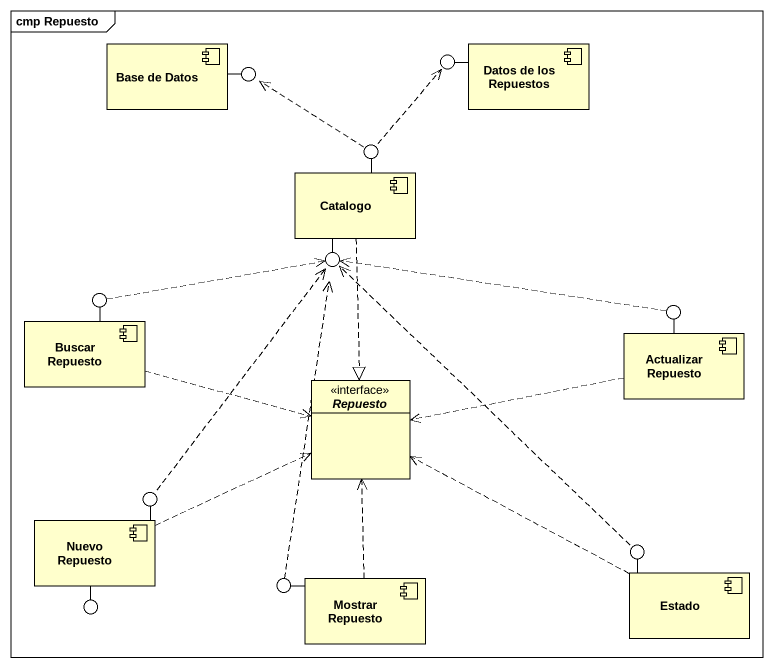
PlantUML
@startuml
mainframe cmp Repuesto
allowmixing
hide circle
hide empty members
component "Base de Datos" as Base_de_Datos
() " " as lollipop1
() " " as lollipop2
component "Datos de los Repuestos" as Datos_de_los_Repuestos
component Catalogo
() " " as lollipop3
() " " as lollipop4
component "Buscar Repuesto" as Buscar_Repuesto
() " " as lollipop5
() " " as lollipop6
component "Actualizar Repuesto" as Actualizar_Repuesto
interface Repuesto
component "Nuevo Repuesto" as Nuevo_Repuesto
() " " as lollipop7
component Estado
() " " as lollipop8
() " " as lollipop9
() " " as lollipop10
component "Mostrar Repuesto" as Mostrar_Repuesto
Base_de_Datos -right- lollipop1
Datos_de_los_Repuestos -left- lollipop2
Catalogo -up- lollipop3
Catalogo -- lollipop4
Buscar_Repuesto -up- lollipop5
Actualizar_Repuesto -up- lollipop6
Nuevo_Repuesto -up- lollipop7
Estado -up- lollipop8
Nuevo_Repuesto -- lollipop9
Mostrar_Repuesto -left- lollipop10
Catalogo ..|> Repuesto
lollipop3 .up.> lollipop1
lollipop3 .up.> lollipop2
Buscar_Repuesto .right.> Repuesto
lollipop5 .right.> lollipop4
lollipop6 .left.> lollipop4
Actualizar_Repuesto .left.> Repuesto
Nuevo_Repuesto .right.> Repuesto
lollipop7 .up.> lollipop4
Estado .left.> Repuesto
lollipop8 .up.> lollipop4
lollipop10 .up.> lollipop4
Mostrar_Repuesto .up.> Repuesto
@enduml
